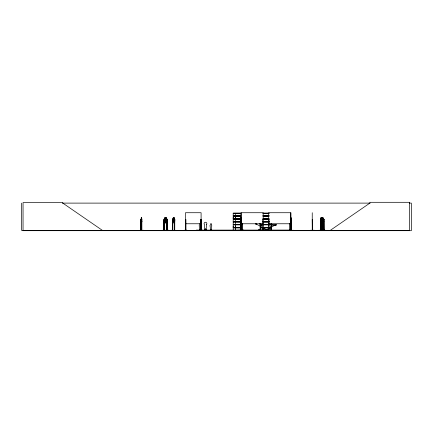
<?xml version="1.0" encoding="UTF-8"?>
<svg xmlns="http://www.w3.org/2000/svg" width="433" height="433" viewBox="0 0 433 433"><rect width="100%" height="100%" fill="white"/><g stroke="black" fill="none" stroke-linecap="round" stroke-linejoin="round"><path stroke-width="0.65" d="M240.618 227.401L233.203 227.401L233.208 226.134M240.618 218.719L233.203 218.719L233.208 217.453M235.46 226.134L235.46 227.401L235.455 224.862M235.46 217.453L235.46 218.719L235.455 216.186M310.245 230.259L314.38 230.242M320.75 219.342L320.712 230.464M291.333 219.342L291.349 230.464L291.333 230.064M324.041 219.434L323.164 219.423L323.207 230.464L323.18 230.064L324.079 230.064M164.296 219.369L164.188 230.464M166.986 219.342L166.878 230.464M323.684 219.342L323.619 230.464M141.407 217.94L141.499 220.879L141.364 217.94M141.315 217.712L141.364 221.783L141.732 220.743M138.847 230.459L143.794 230.259M323.938 221.149L322.861 222.914L321.064 222.914L321.162 221.783M321.118 218.936L321.416 217.94M205.442 229.295L205.648 229.214M241.116 222.914L240.569 221.149L241.462 217.94M241.127 221.182L241.462 219.688M205.486 229.338L205.442 229.008L205.523 229.311M318.748 230.259L325.28 230.259M320.913 220.727L320.929 230.464L320.999 219.309M241.127 219.461L240.867 222.497L241.213 223.536L241.554 223.536M173.606 217.94L173.373 220.202L173.844 220.879L174.088 219.434L173.568 217.94M238.578 230.237L243.979 230.259L233.192 230.361L233.208 227.91L240.618 227.91M288.08 230.432L293.498 230.259M141.31 217.664L140.996 219.434L140.99 230.464M141.553 222.914L141.878 221.166L141.596 222.914L141.266 222.914L140.996 221.149L141.31 222.914M173.368 217.712L173.011 220.743L173.492 221.783L173.969 221.783L174.439 220.743M241.414 222.161C240.932 226.161 240.867 217.81 241.419 221.647M170.764 230.259L176.496 230.432M165.411 217.94L165.054 220.202L165.411 220.879L166.148 220.202M290.765 220.879L290.808 217.94M290.765 222.632L290.765 219.688M290.824 220.635L290.852 223.293M321.102 217.664L320.653 219.434L320.647 230.464M321.595 217.712L321.129 220.743L321.751 221.783L322.369 221.783L322.975 220.743L322.52 217.712L323.446 219.434L323.446 221.149L322.525 222.86M322.217 230.259L322.157 222.676M183.993 230.437L186.975 230.464M184.009 230.259L186.969 230.237M186.953 230.259L184.009 230.41M241.116 217.664L240.569 219.434L240.602 230.464M241.165 219.461L240.553 221.166M241.646 224.667L242.02 223.477L241.684 224.667L241.116 224.667L240.656 222.903M290.949 222.914L291.452 221.149L290.949 219.417M291.496 221.149L290.938 222.871M290.906 224.667L291.469 222.919L290.949 224.667L290.375 224.667M165.049 217.712L164.502 220.743L165.238 221.783L165.969 221.783L166.689 220.743L166.689 219.434L166.148 217.712L165.022 217.712M164.269 230.464L164.291 219.379L163.853 219.434L163.858 230.464M290.857 221.783L291.192 220.743L290.981 217.712M290.857 223.536L291.192 222.497L290.938 219.461M162.619 230.259L168.448 230.259L166.018 230.259M172.599 230.464L172.594 219.417L173.319 217.664L174.098 217.664L174.802 219.434L174.824 221.166L174.061 222.914L173.319 222.914C172.323 221.301 172.383 219.309 173.357 217.664M241.013 230.432L241.084 212.727M268.628 230.432L268.693 212.727L290.765 212.727L290.797 230.464M321.611 217.664L320.637 219.417L321.059 219.434L321.091 230.464L321.113 230.064L320.62 230.064M321.627 217.712L320.593 219.417L321.064 217.664L322.888 217.664L323.998 219.417L324.068 230.432M167.214 230.464L167.279 219.417L166.137 217.664L165.005 217.664L163.891 219.417L163.901 230.464M321.73 217.664L320.62 219.417L321.757 217.664M199.283 230.448L199.667 230.459M199.397 230.459L202.66 230.253L199.402 230.394M200.333 230.459L200.766 230.34L200.419 230.388M200.582 230.448L200.771 229.858L200.663 230.242M204.484 230.453L204.333 230.139M204.744 230.459L204.988 230.464M204.89 230.453L204.181 230.459L206.519 230.286L206.509 229.566M206.422 230.139L206.005 230.459M211.466 229.858C212.365 231.493 208.766 229.918 210.303 230.242M210.113 230.34L211.531 230.242M211.115 230.448L211.585 230.394L211.461 229.858M211.234 230.453L211.499 230.453M199.846 223.655L199.613 225.052A0.92 0.92 0 0 0 199.424 226.497L199.613 230.042L200.533 230.042L200.723 226.497A0.92 0.92 0 0 0 200.533 225.052L200.306 223.655M233.192 221.68L240.624 221.783M330.13 230.464L369.879 203.109L369.879 202.303L409.623 202.303L409.623 230.464L21.65 230.464L21.65 203.109M276.227 224.505L266.501 229.663L263.378 229.836L263.437 230.459M200.76 230.453L200.928 219.434M205.864 230.464L206.108 230.453M206.389 230.464L206.655 230.464M270.988 230.443L270.998 226.573M62.287 203.109L370.085 203.109M409.32 203.109L411.35 203.109L411.35 230.697L23.046 230.697L23.046 202.59L62.796 202.59L62.796 203.109L102.54 230.464M233.203 213.128L240.624 213.128M263.004 213.128L269.055 213.128M240.624 213.231L233.203 213.231L233.208 215.677L240.618 215.677M263.004 213.231L269.055 213.231M233.208 213.382L240.613 213.382M263.004 213.382L269.05 213.382M263.004 215.677L269.055 215.677M233.171 215.851L240.651 215.851M262.993 215.851L269.061 215.851M233.171 216.007L240.651 216.007M262.993 216.007L269.061 216.007M240.618 216.186L233.203 216.186L233.203 218.719M263.004 216.186L269.055 216.186M141.266 217.664L141.596 217.664M241.073 217.664L241.646 217.664M290.987 217.664L291.496 219.434L291.463 230.464M141.272 217.712L141.591 217.712L141.732 219.434L141.737 230.464M173.33 217.712L174.088 217.712L174.764 219.434L174.753 230.464M241.084 217.712L241.636 217.712M323.938 219.434L322.845 217.712L321.07 217.712L320.793 230.464M165.384 217.94L165.774 217.94L166.148 219.434M322.498 217.94L321.898 217.94L321.595 219.434L321.898 220.879L322.52 220.202L322.206 217.94M263.004 218.719L269.055 218.719M233.171 218.898L240.651 218.898M262.993 218.898L269.061 218.898M233.171 219.055L240.651 219.055M262.993 219.055L269.061 219.055M240.618 219.233L233.203 219.233L233.203 221.674L240.624 221.68M263.004 219.233L269.055 219.233M240.743 219.277L240.716 230.464L240.743 230.064M167.252 219.417L166.829 219.434L166.792 230.464M172.837 219.412L172.502 219.434L172.502 230.464M174.786 219.417L174.439 219.434L174.088 217.712M241.116 219.417L241.646 219.417M323.473 219.417L323.462 230.464M323.624 219.412L323.705 230.464M323.971 219.417L323.992 230.464M141.071 219.434L140.844 230.464M141.607 219.434L141.878 221.166M185.481 219.434L185.849 219.434L185.876 230.464M240.753 219.434L241.127 217.712L240.867 220.743L241.213 221.783L241.554 221.783M241.084 219.434L241.636 219.461M263.177 219.434L262.804 219.434L262.761 230.464M268.693 219.434L269.072 219.434L269.11 230.464M290.765 219.434L290.391 219.434L290.348 230.464M290.857 219.434L291.008 230.437M291.301 219.434L291.62 219.434L291.62 230.464M312.236 219.434L312.382 230.464M241.462 220.879L241.127 220.202M321.064 222.914L320.701 221.149M323.446 221.149L322.531 222.914L321.578 217.664L321.448 218.649L321.373 217.94M233.208 221.609L240.613 221.609M269.05 221.609L263.004 221.609L269.055 221.68M263.004 221.783L269.055 221.783M240.624 221.912L233.203 221.912L233.208 224.354L240.618 224.354M263.004 221.896L269.055 221.896M233.208 222.059L240.613 222.059M263.004 222.059L269.05 222.059M241.462 222.632L241.127 221.95M165.049 222.871L163.891 221.166L165.033 222.914L166.164 222.914L167.279 221.166L166.137 222.914L166.164 217.664M241.073 222.914L241.646 222.914M185.481 223.764L201.091 223.764M241.105 223.764L263.177 223.764M268.693 223.764L290.765 223.764M260.173 224.094L260.634 224.094M260.173 224.207L260.634 224.207M261.088 224.354L270.966 224.354M233.171 224.532L240.651 224.532M261.056 224.532L271.004 224.532M241.127 224.624L241.679 224.624M290.381 224.624L290.938 224.624M233.171 224.689L240.651 224.689M261.056 224.689L271.004 224.689M240.618 224.862L233.203 224.862L233.203 227.401M261.088 224.862L270.966 224.862M271.859 224.835L275.312 224.835M271.859 225.068L275.312 225.068M271.502 225.295L271.459 230.464M260.276 225.458L260.682 225.458L260.682 225.918L260.276 225.918L261.51 225.874M260.276 225.544L261.51 225.501M271.399 226.573L270.998 226.616L271.399 226.659M270.998 226.946L271.399 226.989M270.998 227.033L271.399 227.033L271.399 223.352M261.088 227.401L270.966 227.401M233.171 227.574L240.651 227.574M261.056 227.574L271.004 227.574M233.171 227.731L240.651 227.731M261.056 227.731L271.004 227.731M261.088 227.91L270.966 227.91M261.288 229.225L258.333 229.338M199.867 229.436L199.867 230.242L199.867 229.436L200.29 229.436L200.29 230.242M206.519 229.566L206.346 230.139M140.822 230.064L141.104 230.064M141.856 230.064L141.575 230.464L141.683 221.377M163.815 230.064L164.275 230.064M166.792 230.064L167.252 230.064M172.464 230.064L172.854 230.064M174.791 230.064L174.402 230.064L174.418 230.464L174.439 219.434M185.448 230.064L185.887 230.064M291.653 230.064L196.252 230.123L196.252 230.464M321.865 230.064L322.19 230.064M202.66 230.253L199.559 230.453M233.208 230.286L243.979 230.259M261.094 230.286L273.342 230.464L261.077 230.459M166.039 230.437L168.453 230.432M271.54 230.437L271.502 224.722M200.69 230.388L200.825 219.434L201.193 219.434L201.221 230.464M199.489 230.459L199.391 229.858L199.489 230.242M235.428 230.453L235.455 227.91M290.857 230.432L290.857 212.727M322.055 230.432L322.022 222.676M321.102 222.914L320.653 221.149L321.199 222.042M322.531 217.664L323.511 219.417M320.637 221.166L321.611 222.914M211.326 223.937L210.552 223.731L210.422 225.052A0.92 0.92 0 0 0 210.227 226.497L210.422 230.042L211.342 230.042L211.531 226.497A0.92 0.92 0 0 0 211.342 225.052L211.326 223.937M322.845 217.712L323.386 219.434M290.04 223.477L290.419 224.667M141.553 217.664L141.872 219.434L141.548 217.712M323.895 230.064L323.895 230.464M323.738 219.434L323.787 230.464M323.419 230.064L323.402 230.464M323.316 219.434L323.283 230.464M321.99 230.064L321.925 230.464L321.898 222.026M312.242 212.727L312.236 230.464M291.539 230.064L291.539 230.464M290.511 230.123L290.511 230.464M290.234 223.325L290.251 230.464M290.094 223.325L290.115 230.464M290.078 230.064L290.045 230.464M289.958 223.325L289.937 230.464M276.227 224.435L276.227 225.469M275.312 224.435L275.312 225.469M271.859 224.635L271.859 225.268M271.112 223.352L271.085 230.464M269.023 230.064L269.023 230.464M268.953 230.464L268.953 229.836L266.501 229.663L255.448 223.601L255.448 224.375M268.741 230.064L268.736 230.464M263.221 230.064L263.21 230.464L263.177 212.727L241.105 212.727L241.105 230.464M262.847 230.064L262.847 230.464M260.839 223.542L260.839 224.175L259.816 224.175L259.816 223.542M260.634 223.634L260.634 229.382M260.563 223.525L260.547 229.382M260.276 223.525L260.26 229.382M260.173 223.634L260.173 229.382M256.368 223.601L256.368 224.375M242.101 223.325L242.107 230.464M241.998 230.064L241.998 230.464M241.966 223.325L241.944 230.464M241.825 223.975L241.825 230.464L241.803 230.064M241.479 219.434L241.522 230.464M241.435 230.064L241.435 230.464M241.23 219.434L241.224 230.464M240.548 230.064L240.526 230.464M240.445 230.064L240.429 230.464M235.455 213.231L235.46 215.677M235.46 219.233L235.455 221.674M235.455 221.912L235.46 224.354M211.098 230.242L211.093 229.436L210.676 229.436L210.676 230.242M205.805 230.139L205.805 228.933L205.172 228.933L205.172 230.139M204.614 230.139L204.441 229.566L204.387 230.286M201.118 230.464L201.091 212.727L185.481 212.727L185.481 230.464M201.026 230.064L200.988 230.464M197.053 230.123L197.053 230.464M185.746 219.434L185.773 230.464M185.633 230.064L185.697 230.464M185.584 219.434L185.584 230.464M174.634 222.026L174.618 230.464M174.586 219.287L174.537 230.464M172.827 219.287L172.843 230.464M172.718 230.064L172.718 230.464M172.697 222.026L172.637 230.464M167.133 219.434L167.192 230.464M167.068 230.064L167.084 230.464M166.97 230.064L166.959 230.464M165.033 217.664L165.033 222.914M164.107 230.064L164.091 230.464M163.983 230.064L163.993 230.464M141.786 219.287L141.824 230.464M141.104 219.287L141.082 230.464M140.931 219.434L140.941 230.464M206.454 224.619L206.168 229.934L204.787 229.934L204.506 224.619A1.38 1.38 0 0 1 204.5 222.665A1.38 1.38 0 0 1 206.454 222.665A1.38 1.38 0 0 1 206.454 224.619"/></g></svg>
